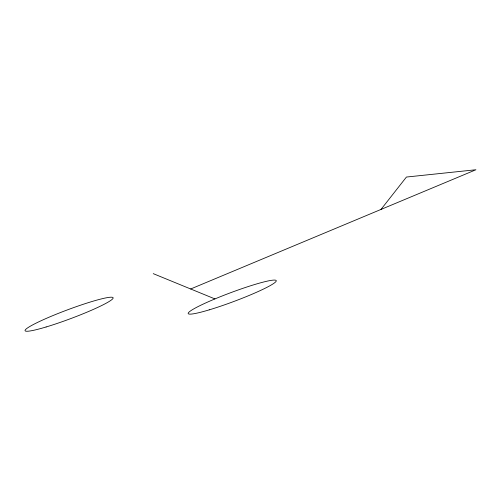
<?xml version="1.0" encoding="UTF-8"?>
<svg xmlns="http://www.w3.org/2000/svg" width="501" height="501" viewBox="0 0 501 501"><rect width="100%" height="100%" fill="white"/><g stroke="black" fill="none" stroke-linecap="round" stroke-linejoin="round"><path stroke-width="0.75" d="M380.998 209.431L406.43 177.047L475.95 169.745L190.674 288.983M153.243 273.64L214.916 298.922M46.123 326.971A47 4.666 -20.5 0 0 113.126 298.076A47 4.666 -20.5 0 0 48.015 317.653A47 4.666 -20.5 0 0 46.123 326.971M209.255 309.843A47 4.666 -20.5 0 0 276.258 280.948A47 4.666 -20.5 0 0 211.146 300.525A47 4.666 -20.5 0 0 209.255 309.843"/></g></svg>
